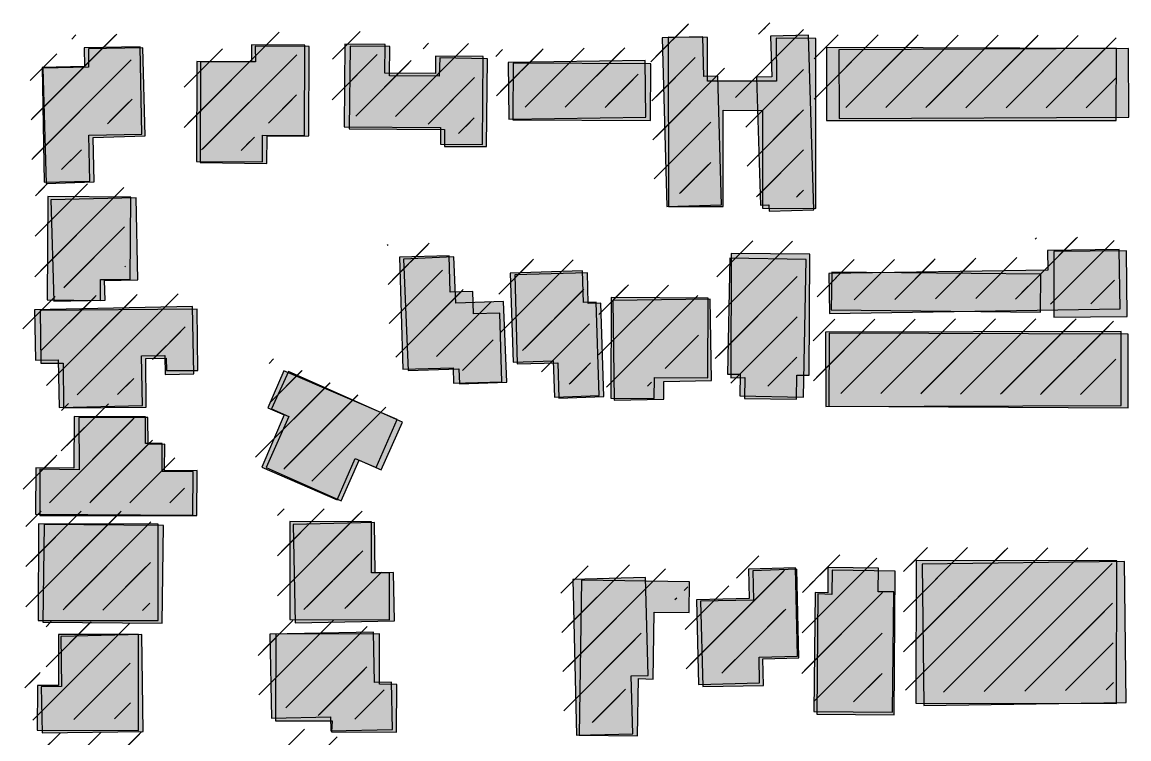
# Model space of a CAD drawing. Extents: x 6438959 to 7279357, y 1424492 to 2039161.
# Drawn here: x 6786032 to 6786651, y 1740022 to 1740422 of the extents above; entities that cross this region are included whole.
import ezdxf

# ---------------------------------------------------------------- set-up
doc = ezdxf.new("R2010")
doc.units = 21
doc.layers.add('BUILDINGS', color=9, linetype='Continuous')

msp = doc.modelspace()

# ---------------------------------------------------------------- hatches: boundary and pattern name
at = {"layer": 'BUILDINGS_HATCH'}
for points in [[(6786390.04, 1740413.54), (6786392.72, 1740319.37), (6786423.35, 1740320.24), (6786421.3, 1740392.17), (6786413.45, 1740391.96), (6786412.8, 1740414.2)], [(6786476.11, 1740413.27), (6786453.84, 1740413.45), (6786454.04, 1740389.42), (6786415.37, 1740389.46), (6786415.46, 1740413.86), (6786393.49, 1740414.04), (6786393.68, 1740319.37), (6786424.15, 1740319.26), (6786424.29, 1740373.15), (6786446.26, 1740372.97), (6786446.13, 1740318.35), (6786476.01, 1740318.23)], [(6786442.8, 1740391.58), (6786445.06, 1740320.12), (6786449.77, 1740320.27), (6786449.89, 1740316.7), (6786474.99, 1740317.49), (6786471.93, 1740415.2), (6786450.73, 1740414.55), (6786451.44, 1740391.87)], [(6786043.2, 1740397.12), (6786044.31, 1740332.97), (6786069.79, 1740333.43), (6786069.31, 1740359.25), (6786098.84, 1740359.74), (6786098, 1740408.64), (6786066.57, 1740408.09), (6786066.74, 1740397.53)], [(6786043.58, 1740396.61), (6786045.28, 1740332.18), (6786072.22, 1740333.13), (6786071.73, 1740357.88), (6786100.72, 1740358.85), (6786099.44, 1740407.99), (6786068.98, 1740407.38), (6786069.06, 1740397.19)], [(6786129.4, 1740344.45), (6786166.34, 1740344.31), (6786166.39, 1740359.17), (6786189.97, 1740359.07), (6786190.15, 1740409.5), (6786160.3, 1740409.62), (6786160.26, 1740400.23), (6786129.64, 1740400.34)], [(6786131.6, 1740343.81), (6786168.81, 1740343.38), (6786168.97, 1740358.68), (6786192.41, 1740358.87), (6786192.58, 1740408.76), (6786162.41, 1740408.87), (6786162.48, 1740400.14), (6786131.72, 1740400.25)], [(6786212.2, 1740363.91), (6786266.07, 1740363.52), (6786266, 1740354.12), (6786289.55, 1740353.91), (6786289.97, 1740403.22), (6786263.25, 1740403.4), (6786263.19, 1740393.68), (6786234.89, 1740393.88), (6786235.02, 1740409.91), (6786212.58, 1740410.09)], [(6786292.24, 1740401.93), (6786265.58, 1740402.44), (6786265.37, 1740392.24), (6786237.54, 1740392.38), (6786237.7, 1740408.76), (6786215.43, 1740408.94), (6786214.93, 1740362.7), (6786268.25, 1740362.41), (6786268.32, 1740352.94), (6786291.76, 1740352.77)], [(6786482.05, 1740367.43), (6786644.04, 1740367.31), (6786644.3, 1740407.73), (6786482.01, 1740408.22)], [(6786489.19, 1740368.55), (6786651.23, 1740369.33), (6786651.03, 1740407.6), (6786489.02, 1740406.82)], [(6786303.83, 1740399.84), (6786304.32, 1740368.16), (6786380.97, 1740369.26), (6786380.48, 1740400.98)], [(6786306.61, 1740399.5), (6786306.58, 1740367.82), (6786383.62, 1740367.36), (6786383.66, 1740399.03)], [(6786045.87, 1740267.04), (6786075.72, 1740266.81), (6786075.83, 1740278.54), (6786092.33, 1740278.42), (6786092.71, 1740324.55), (6786046.36, 1740324.94)], [(6786049.63, 1740266.31), (6786078.33, 1740266.91), (6786077.95, 1740277.83), (6786096.69, 1740278.34), (6786095.73, 1740324.22), (6786047.99, 1740323.1)], [(6786483.34, 1740281.73), (6786483.69, 1740259.49), (6786646.31, 1740262.06), (6786645.77, 1740295.26), (6786605.71, 1740294.64), (6786605.88, 1740283.68)], [(6786650.21, 1740257.76), (6786649.91, 1740294.53), (6786609.2, 1740294.2), (6786609.21, 1740257.42)], [(6786243.08, 1740290.9), (6786244.86, 1740228.36), (6786273.12, 1740229.14), (6786273.36, 1740220.55), (6786300.43, 1740221.32), (6786299.32, 1740259.61), (6786284.41, 1740259.2), (6786284.05, 1740271.72), (6786271.48, 1740271.36), (6786270.91, 1740291.68)], [(6786245.41, 1740289.76), (6786247.97, 1740227.51), (6786276.38, 1740228.47), (6786276.74, 1740220.1), (6786303.09, 1740221.05), (6786301.26, 1740266.18), (6786274.61, 1740265.24), (6786273.52, 1740291.08)], [(6786426.7, 1740225.59), (6786433.79, 1740225.43), (6786433.57, 1740213.38), (6786469.23, 1740212.69), (6786470.68, 1740289.67), (6786427.93, 1740290.49)], [(6786472.38, 1740224.98), (6786472.7, 1740292.71), (6786428.76, 1740293.08), (6786428.45, 1740223.53), (6786436.36, 1740223.59), (6786436.16, 1740211.94), (6786465.17, 1740211.45), (6786465.35, 1740224.93)], [(6786305.05, 1740281.94), (6786306.66, 1740232.29), (6786329.07, 1740233.02), (6786329.73, 1740212.67), (6786354.86, 1740213.5), (6786353.17, 1740265.84), (6786346.11, 1740265.64), (6786345.53, 1740283.26)], [(6786357.35, 1740213.12), (6786355.75, 1740265.17), (6786348.72, 1740265.11), (6786348.29, 1740282.23), (6786307.58, 1740281.16), (6786308.87, 1740231.29), (6786331.71, 1740231.84), (6786332.17, 1740212.18)], [(6786484.67, 1740261.5), (6786601.86, 1740260.27), (6786601.98, 1740281.39), (6786485.09, 1740282.62)], [(6786038.86, 1740261.45), (6786039.47, 1740233.27), (6786052.03, 1740233.55), (6786052.6, 1740206.94), (6786099.29, 1740207.94), (6786098.68, 1740235.72), (6786111.71, 1740236.01), (6786111.92, 1740225.42), (6786127.97, 1740225.77), (6786127.19, 1740263.3)], [(6786361.31, 1740212.06), (6786385.66, 1740211.93), (6786385.71, 1740223.65), (6786415.56, 1740223.53), (6786415.78, 1740268.1), (6786361.59, 1740268.35)], [(6786363.23, 1740210.98), (6786391.05, 1740211.57), (6786390.97, 1740221.4), (6786417.62, 1740221.98), (6786416.96, 1740267.5), (6786362.48, 1740266.68)], [(6786129.93, 1740261.87), (6786042.05, 1740261.15), (6786042.29, 1740231.65), (6786054.89, 1740231.76), (6786055.09, 1740206.63), (6786101.38, 1740207.01), (6786101.15, 1740234.32), (6786112.58, 1740234.41), (6786112.63, 1740227.5), (6786130.21, 1740227.64)], [(6786481.66, 1740207.51), (6786646.99, 1740207.92), (6786646.88, 1740249.39), (6786481.55, 1740248.98)], [(6786483.36, 1740207.59), (6786650.92, 1740206.78), (6786650.88, 1740247.93), (6786483.61, 1740248.38)], [(6786165.98, 1740173.42), (6786208.25, 1740155.31), (6786218.2, 1740178.33), (6786230.1, 1740173.26), (6786241.75, 1740200.23), (6786178.34, 1740227.38), (6786169.37, 1740206.62), (6786178.63, 1740202.69)], [(6786168.44, 1740173.34), (6786210.48, 1740154.75), (6786220.55, 1740177.4), (6786232.9, 1740172.04), (6786244.69, 1740198.72), (6786180.89, 1740226.96), (6786171.39, 1740206.13), (6786181.1, 1740201.84)], [(6786039.38, 1740147.3), (6786127.38, 1740146.75), (6786127.54, 1740171), (6786110.25, 1740171.11), (6786110.36, 1740186.73), (6786100.93, 1740186.8), (6786101.01, 1740201.66), (6786060.96, 1740201.91), (6786060.76, 1740172.96), (6786039.55, 1740173.12)], [(6786129.7, 1740146.44), (6786129.79, 1740171.56), (6786111.63, 1740171.41), (6786111.8, 1740186.34), (6786102.42, 1740186.27), (6786102.3, 1740201.2), (6786063.63, 1740201.24), (6786063.87, 1740172.11), (6786041.9, 1740172.3), (6786041.82, 1740146.45)], [(6786040.92, 1740087.78), (6786108.07, 1740087.67), (6786108.12, 1740141.64), (6786041.01, 1740141.74)], [(6786043.48, 1740086.74), (6786110.27, 1740086.2), (6786111, 1740140.82), (6786044.2, 1740141.37)], [(6786181.7, 1740088.28), (6786237.48, 1740088.19), (6786237.53, 1740114.37), (6786227.33, 1740114.39), (6786227.36, 1740142.98), (6786181.81, 1740143.04)], [(6786184.68, 1740086.44), (6786240.33, 1740087.63), (6786239.81, 1740114.57), (6786229.56, 1740114.48), (6786229.04, 1740142.52), (6786183.64, 1740141.42)], [(6786532.03, 1740041.59), (6786644.37, 1740041.42), (6786644.51, 1740121.2), (6786532.17, 1740121.37)], [(6786535.64, 1740119.18), (6786536.58, 1740040.17), (6786649.64, 1740041.83), (6786648.7, 1740120.83)], [(6786409.23, 1740099.35), (6786410.4, 1740051.99), (6786444.61, 1740052.85), (6786444.26, 1740067.34), (6786465.82, 1740067.88), (6786464.59, 1740117.14), (6786438.32, 1740116.49), (6786438.72, 1740100.07)], [(6786411.61, 1740098.5), (6786412.87, 1740050.81), (6786446.85, 1740051.45), (6786446.43, 1740066.38), (6786466.64, 1740066.91), (6786465.36, 1740116.42), (6786440.76, 1740115.49), (6786441.19, 1740099.1)], [(6786474.95, 1740036.86), (6786518.95, 1740036.42), (6786519.63, 1740103.72), (6786510.98, 1740103.79), (6786511.11, 1740117.08), (6786482.84, 1740117.36), (6786482.69, 1740103.27), (6786475.63, 1740103.36)], [(6786476.57, 1740035.31), (6786519.93, 1740034.94), (6786520.44, 1740115.41), (6786485.28, 1740115.85), (6786485.1, 1740102.38), (6786477.19, 1740102.68)], [(6786340, 1740110.69), (6786342.18, 1740023.54), (6786373.6, 1740024.34), (6786372.78, 1740056.74), (6786382.21, 1740056.96), (6786380.83, 1740111.72)], [(6786376.19, 1740023.2), (6786376.81, 1740055.25), (6786385.01, 1740054.95), (6786385.58, 1740092.46), (6786405.21, 1740092.25), (6786405.36, 1740109.37), (6786345.01, 1740110.33), (6786343.67, 1740023.66)], [(6786040.4, 1740026.35), (6786096.97, 1740026.3), (6786097.06, 1740079.86), (6786052.27, 1740079.93), (6786052.24, 1740051.39), (6786040.46, 1740051.4)], [(6786043.11, 1740024.84), (6786099.64, 1740025.67), (6786098.9, 1740079.91), (6786053.5, 1740078.81), (6786054.03, 1740050.78), (6786042.6, 1740050.69)], [(6786170.49, 1740080.14), (6786171.43, 1740033.21), (6786204.44, 1740033.88), (6786204.59, 1740026.05), (6786239.16, 1740026.74), (6786238.62, 1740053.35), (6786229.18, 1740053.16), (6786228.6, 1740081.3)], [(6786231.89, 1740080.27), (6786173.89, 1740080.16), (6786173.7, 1740031.73), (6786205.34, 1740031.63), (6786205.1, 1740025.44), (6786241.42, 1740025.37), (6786241.5, 1740051.95), (6786231.83, 1740052.24)]]:
    msp.add_hatch(color=251, dxfattribs=at).paths.add_polyline_path(points)
at = {"layer": 'BUILDINGS_SHADOW'}
h = msp.add_hatch(dxfattribs=at)
h.set_pattern_fill('ANSI31', scale=5)
h.paths.add_polyline_path([(6786383.1, 1740420.74), (6786385.77, 1740326.56), (6786416.41, 1740327.43), (6786414.35, 1740399.37), (6786406.51, 1740399.16), (6786405.85, 1740421.4)])
h = msp.add_hatch(dxfattribs=at)
h.set_pattern_fill('ANSI31', scale=5)
h.paths.add_polyline_path([(6786469.16, 1740420.46), (6786446.9, 1740420.65), (6786447.1, 1740396.62), (6786408.43, 1740396.66), (6786408.52, 1740421.06), (6786386.55, 1740421.24), (6786386.74, 1740326.57), (6786417.21, 1740326.46), (6786417.35, 1740380.35), (6786439.32, 1740380.17), (6786439.19, 1740325.55), (6786469.07, 1740325.43)])
h = msp.add_hatch(dxfattribs=at)
h.set_pattern_fill('ANSI31', scale=5)
h.paths.add_polyline_path([(6786435.86, 1740398.78), (6786438.12, 1740327.32), (6786442.83, 1740327.47), (6786442.95, 1740323.9), (6786468.05, 1740324.69), (6786464.99, 1740422.4), (6786443.79, 1740421.75), (6786444.5, 1740399.07)])
h = msp.add_hatch(dxfattribs=at)
h.set_pattern_fill('ANSI31', scale=5)
h.paths.add_polyline_path([(6786036.25, 1740404.32), (6786037.36, 1740340.17), (6786062.85, 1740340.63), (6786062.37, 1740366.44), (6786091.89, 1740366.94), (6786091.06, 1740415.84), (6786059.63, 1740415.29), (6786059.8, 1740404.73)])
h = msp.add_hatch(dxfattribs=at)
h.set_pattern_fill('ANSI31', scale=5)
h.paths.add_polyline_path([(6786036.64, 1740403.81), (6786038.34, 1740339.38), (6786065.28, 1740340.32), (6786064.78, 1740365.08), (6786093.78, 1740366.05), (6786092.5, 1740415.19), (6786062.04, 1740414.58), (6786062.12, 1740404.38)])
h = msp.add_hatch(dxfattribs=at)
h.set_pattern_fill('ANSI31', scale=5)
h.paths.add_polyline_path([(6786122.46, 1740351.64), (6786159.4, 1740351.51), (6786159.45, 1740366.37), (6786183.03, 1740366.27), (6786183.2, 1740416.7), (6786153.35, 1740416.82), (6786153.31, 1740407.43), (6786122.7, 1740407.54)])
h = msp.add_hatch(dxfattribs=at)
h.set_pattern_fill('ANSI31', scale=5)
h.paths.add_polyline_path([(6786124.66, 1740351.01), (6786161.86, 1740350.58), (6786162.03, 1740365.88), (6786185.47, 1740366.07), (6786185.64, 1740415.96), (6786155.47, 1740416.07), (6786155.54, 1740407.33), (6786124.78, 1740407.45)])
h = msp.add_hatch(dxfattribs=at)
h.set_pattern_fill('ANSI31', scale=5)
h.paths.add_polyline_path([(6786205.26, 1740371.11), (6786259.13, 1740370.71), (6786259.06, 1740361.32), (6786282.61, 1740361.11), (6786283.03, 1740410.42), (6786256.31, 1740410.6), (6786256.25, 1740400.88), (6786227.95, 1740401.08), (6786228.08, 1740417.1), (6786205.64, 1740417.28)])
h = msp.add_hatch(dxfattribs=at)
h.set_pattern_fill('ANSI31', scale=5)
h.paths.add_polyline_path([(6786285.3, 1740409.13), (6786258.63, 1740409.64), (6786258.43, 1740399.44), (6786230.6, 1740399.57), (6786230.75, 1740415.96), (6786208.49, 1740416.14), (6786207.99, 1740369.89), (6786261.31, 1740369.6), (6786261.38, 1740360.14), (6786284.82, 1740359.96)])
h = msp.add_hatch(dxfattribs=at)
h.set_pattern_fill('ANSI31', scale=5)
h.paths.add_polyline_path([(6786475.11, 1740374.63), (6786637.1, 1740374.51), (6786637.35, 1740414.93), (6786475.06, 1740415.41)])
h = msp.add_hatch(dxfattribs=at)
h.set_pattern_fill('ANSI31', scale=5)
h.paths.add_polyline_path([(6786482.24, 1740375.75), (6786644.29, 1740376.53), (6786644.09, 1740414.8), (6786482.08, 1740414.02)])
h = msp.add_hatch(dxfattribs=at)
h.set_pattern_fill('ANSI31', scale=5)
h.paths.add_polyline_path([(6786296.88, 1740407.04), (6786297.38, 1740375.36), (6786374.03, 1740376.46), (6786373.53, 1740408.17)])
h = msp.add_hatch(dxfattribs=at)
h.set_pattern_fill('ANSI31', scale=5)
h.paths.add_polyline_path([(6786299.67, 1740406.69), (6786299.64, 1740375.02), (6786376.68, 1740374.55), (6786376.71, 1740406.23)])
h = msp.add_hatch(dxfattribs=at)
h.set_pattern_fill('ANSI31', scale=5)
h.paths.add_polyline_path([(6786038.93, 1740274.24), (6786068.78, 1740274.01), (6786068.89, 1740285.74), (6786085.38, 1740285.62), (6786085.77, 1740331.75), (6786039.42, 1740332.14)])
h = msp.add_hatch(dxfattribs=at)
h.set_pattern_fill('ANSI31', scale=5)
h.paths.add_polyline_path([(6786042.69, 1740273.5), (6786071.39, 1740274.1), (6786071.01, 1740285.02), (6786089.75, 1740285.54), (6786088.79, 1740331.41), (6786041.05, 1740330.29)])
h = msp.add_hatch(dxfattribs=at)
h.set_pattern_fill('ANSI31', scale=5)
h.paths.add_polyline_path([(6786465.44, 1740232.18), (6786465.76, 1740299.91), (6786421.82, 1740300.28), (6786421.51, 1740230.73), (6786429.42, 1740230.79), (6786429.22, 1740219.14), (6786458.22, 1740218.65), (6786458.41, 1740232.12)])
h = msp.add_hatch(dxfattribs=at)
h.set_pattern_fill('ANSI31', scale=5)
h.paths.add_polyline_path([(6786476.4, 1740288.93), (6786476.75, 1740266.68), (6786639.37, 1740269.26), (6786638.83, 1740302.46), (6786598.77, 1740301.84), (6786598.94, 1740290.88)])
h = msp.add_hatch(dxfattribs=at)
h.set_pattern_fill('ANSI31', scale=5)
h.paths.add_polyline_path([(6786643.27, 1740264.95), (6786642.97, 1740301.73), (6786602.25, 1740301.39), (6786602.26, 1740264.62)])
h = msp.add_hatch(dxfattribs=at)
h.set_pattern_fill('ANSI31', scale=5)
h.paths.add_polyline_path([(6786236.14, 1740298.1), (6786237.91, 1740235.56), (6786266.18, 1740236.34), (6786266.42, 1740227.75), (6786293.48, 1740228.51), (6786292.38, 1740266.81), (6786277.47, 1740266.4), (6786277.11, 1740278.92), (6786264.54, 1740278.56), (6786263.97, 1740298.88)])
h = msp.add_hatch(dxfattribs=at)
h.set_pattern_fill('ANSI31', scale=5)
h.paths.add_polyline_path([(6786238.47, 1740296.96), (6786241.03, 1740234.71), (6786269.43, 1740235.67), (6786269.8, 1740227.3), (6786296.15, 1740228.24), (6786294.32, 1740273.38), (6786267.67, 1740272.43), (6786266.58, 1740298.28)])
h = msp.add_hatch(dxfattribs=at)
h.set_pattern_fill('ANSI31', scale=5)
h.paths.add_polyline_path([(6786419.76, 1740232.79), (6786426.85, 1740232.63), (6786426.63, 1740220.58), (6786462.29, 1740219.88), (6786463.73, 1740296.87), (6786420.99, 1740297.69)])
h = msp.add_hatch(dxfattribs=at)
h.set_pattern_fill('ANSI31', scale=5)
h.paths.add_polyline_path([(6786298.11, 1740289.14), (6786299.72, 1740239.49), (6786322.12, 1740240.22), (6786322.79, 1740219.87), (6786347.92, 1740220.69), (6786346.23, 1740273.04), (6786339.17, 1740272.84), (6786338.59, 1740290.46)])
h = msp.add_hatch(dxfattribs=at)
h.set_pattern_fill('ANSI31', scale=5)
h.paths.add_polyline_path([(6786350.41, 1740220.31), (6786348.81, 1740272.37), (6786341.78, 1740272.31), (6786341.35, 1740289.42), (6786300.64, 1740288.36), (6786301.93, 1740238.49), (6786324.77, 1740239.04), (6786325.23, 1740219.38)])
h = msp.add_hatch(dxfattribs=at)
h.set_pattern_fill('ANSI31', scale=5)
h.paths.add_polyline_path([(6786477.73, 1740268.69), (6786594.92, 1740267.47), (6786595.04, 1740288.59), (6786478.15, 1740289.82)])
h = msp.add_hatch(dxfattribs=at)
h.set_pattern_fill('ANSI31', scale=5)
h.paths.add_polyline_path([(6786354.37, 1740219.25), (6786378.72, 1740219.13), (6786378.77, 1740230.85), (6786408.62, 1740230.73), (6786408.84, 1740275.3), (6786354.64, 1740275.55)])
h = msp.add_hatch(dxfattribs=at)
h.set_pattern_fill('ANSI31', scale=5)
h.paths.add_polyline_path([(6786031.92, 1740268.65), (6786032.53, 1740240.47), (6786045.09, 1740240.75), (6786045.66, 1740214.14), (6786092.35, 1740215.14), (6786091.74, 1740242.92), (6786104.77, 1740243.21), (6786104.98, 1740232.61), (6786121.03, 1740232.96), (6786120.25, 1740270.5)])
h = msp.add_hatch(dxfattribs=at)
h.set_pattern_fill('ANSI31', scale=5)
h.paths.add_polyline_path([(6786122.99, 1740269.06), (6786035.11, 1740268.35), (6786035.35, 1740238.85), (6786047.95, 1740238.96), (6786048.15, 1740213.83), (6786094.43, 1740214.21), (6786094.21, 1740241.52), (6786105.63, 1740241.61), (6786105.69, 1740234.7), (6786123.27, 1740234.84)])
h = msp.add_hatch(dxfattribs=at)
h.set_pattern_fill('ANSI31', scale=5)
h.paths.add_polyline_path([(6786356.29, 1740218.18), (6786384.11, 1740218.77), (6786384.03, 1740228.6), (6786410.68, 1740229.18), (6786410.02, 1740274.69), (6786355.54, 1740273.88)])
h = msp.add_hatch(dxfattribs=at)
h.set_pattern_fill('ANSI31', scale=5)
h.paths.add_polyline_path([(6786474.72, 1740214.71), (6786640.05, 1740215.12), (6786639.94, 1740256.59), (6786474.61, 1740256.18)])
h = msp.add_hatch(dxfattribs=at)
h.set_pattern_fill('ANSI31', scale=5)
h.paths.add_polyline_path([(6786476.42, 1740214.79), (6786643.98, 1740213.98), (6786643.94, 1740255.13), (6786476.67, 1740255.58)])
h = msp.add_hatch(dxfattribs=at)
h.set_pattern_fill('ANSI31', scale=5)
h.paths.add_polyline_path([(6786159.04, 1740180.62), (6786201.31, 1740162.51), (6786211.26, 1740185.53), (6786223.16, 1740180.46), (6786234.81, 1740207.42), (6786171.4, 1740234.58), (6786162.43, 1740213.82), (6786171.69, 1740209.89)])
h = msp.add_hatch(dxfattribs=at)
h.set_pattern_fill('ANSI31', scale=5)
h.paths.add_polyline_path([(6786161.5, 1740180.53), (6786203.54, 1740161.94), (6786213.61, 1740184.6), (6786225.96, 1740179.24), (6786237.75, 1740205.92), (6786173.95, 1740234.16), (6786164.45, 1740213.33), (6786174.16, 1740209.04)])
h = msp.add_hatch(dxfattribs=at)
h.set_pattern_fill('ANSI31', scale=5)
h.paths.add_polyline_path([(6786032.44, 1740154.5), (6786120.44, 1740153.94), (6786120.6, 1740178.2), (6786103.31, 1740178.31), (6786103.42, 1740193.93), (6786093.98, 1740194), (6786094.07, 1740208.86), (6786054.02, 1740209.11), (6786053.82, 1740180.16), (6786032.61, 1740180.32)])
h = msp.add_hatch(dxfattribs=at)
h.set_pattern_fill('ANSI31', scale=5)
h.paths.add_polyline_path([(6786122.76, 1740153.64), (6786122.85, 1740178.76), (6786104.69, 1740178.61), (6786104.86, 1740193.54), (6786095.48, 1740193.47), (6786095.36, 1740208.39), (6786056.69, 1740208.44), (6786056.93, 1740179.31), (6786034.96, 1740179.5), (6786034.88, 1740153.64)])
h = msp.add_hatch(dxfattribs=at)
h.set_pattern_fill('ANSI31', scale=5)
h.paths.add_polyline_path([(6786033.98, 1740094.98), (6786101.12, 1740094.87), (6786101.18, 1740148.83), (6786034.07, 1740148.94)])
h = msp.add_hatch(dxfattribs=at)
h.set_pattern_fill('ANSI31', scale=5)
h.paths.add_polyline_path([(6786036.54, 1740093.94), (6786103.33, 1740093.4), (6786104.06, 1740148.02), (6786037.26, 1740148.57)])
h = msp.add_hatch(dxfattribs=at)
h.set_pattern_fill('ANSI31', scale=5)
h.paths.add_polyline_path([(6786174.76, 1740095.47), (6786230.54, 1740095.38), (6786230.59, 1740121.57), (6786220.39, 1740121.59), (6786220.42, 1740150.17), (6786174.87, 1740150.24)])
h = msp.add_hatch(dxfattribs=at)
h.set_pattern_fill('ANSI31', scale=5)
h.paths.add_polyline_path([(6786177.74, 1740093.64), (6786233.38, 1740094.82), (6786232.87, 1740121.77), (6786222.62, 1740121.68), (6786222.1, 1740149.72), (6786176.7, 1740148.62)])
h = msp.add_hatch(dxfattribs=at)
h.set_pattern_fill('ANSI31', scale=5)
h.paths.add_polyline_path([(6786525.09, 1740048.79), (6786637.43, 1740048.62), (6786637.57, 1740128.4), (6786525.22, 1740128.57)])
h = msp.add_hatch(dxfattribs=at)
h.set_pattern_fill('ANSI31', scale=5)
h.paths.add_polyline_path([(6786528.7, 1740126.38), (6786529.64, 1740047.37), (6786642.7, 1740049.02), (6786641.76, 1740128.03)])
h = msp.add_hatch(dxfattribs=at)
h.set_pattern_fill('ANSI31', scale=5)
h.paths.add_polyline_path([(6786402.28, 1740106.55), (6786403.46, 1740059.19), (6786437.67, 1740060.05), (6786437.32, 1740074.54), (6786458.87, 1740075.08), (6786457.65, 1740124.34), (6786431.38, 1740123.68), (6786431.78, 1740107.27)])
h = msp.add_hatch(dxfattribs=at)
h.set_pattern_fill('ANSI31', scale=5)
h.paths.add_polyline_path([(6786404.66, 1740105.7), (6786405.93, 1740058.01), (6786439.91, 1740058.65), (6786439.49, 1740073.57), (6786459.7, 1740074.1), (6786458.42, 1740123.61), (6786433.82, 1740122.68), (6786434.25, 1740106.3)])
h = msp.add_hatch(dxfattribs=at)
h.set_pattern_fill('ANSI31', scale=5)
h.paths.add_polyline_path([(6786468, 1740044.06), (6786512.01, 1740043.62), (6786512.69, 1740110.91), (6786504.04, 1740110.99), (6786504.17, 1740124.28), (6786475.9, 1740124.56), (6786475.75, 1740110.47), (6786468.69, 1740110.55)])
h = msp.add_hatch(dxfattribs=at)
h.set_pattern_fill('ANSI31', scale=5)
h.paths.add_polyline_path([(6786469.63, 1740042.51), (6786512.99, 1740042.13), (6786513.5, 1740122.61), (6786478.34, 1740123.05), (6786478.16, 1740109.58), (6786470.25, 1740109.87)])
h = msp.add_hatch(dxfattribs=at)
h.set_pattern_fill('ANSI31', scale=5)
h.paths.add_polyline_path([(6786333.06, 1740117.89), (6786335.24, 1740030.74), (6786366.66, 1740031.54), (6786365.84, 1740063.94), (6786375.27, 1740064.16), (6786373.88, 1740118.92)])
h = msp.add_hatch(dxfattribs=at)
h.set_pattern_fill('ANSI31', scale=5)
h.paths.add_polyline_path([(6786369.25, 1740030.4), (6786369.87, 1740062.44), (6786378.07, 1740062.15), (6786378.64, 1740099.66), (6786398.27, 1740099.45), (6786398.42, 1740116.57), (6786338.07, 1740117.53), (6786336.73, 1740030.86)])
h = msp.add_hatch(dxfattribs=at)
h.set_pattern_fill('ANSI31', scale=5)
h.paths.add_polyline_path([(6786033.46, 1740033.54), (6786090.03, 1740033.5), (6786090.11, 1740087.06), (6786045.32, 1740087.13), (6786045.29, 1740058.58), (6786033.52, 1740058.6)])
h = msp.add_hatch(dxfattribs=at)
h.set_pattern_fill('ANSI31', scale=5)
h.paths.add_polyline_path([(6786036.17, 1740032.04), (6786092.7, 1740032.86), (6786091.96, 1740087.11), (6786046.56, 1740086.01), (6786047.09, 1740057.98), (6786035.66, 1740057.89)])
h = msp.add_hatch(dxfattribs=at)
h.set_pattern_fill('ANSI31', scale=5)
h.paths.add_polyline_path([(6786163.55, 1740087.33), (6786164.49, 1740040.41), (6786197.5, 1740041.08), (6786197.65, 1740033.25), (6786232.21, 1740033.93), (6786231.67, 1740060.55), (6786222.24, 1740060.36), (6786221.66, 1740088.5)])
h = msp.add_hatch(dxfattribs=at)
h.set_pattern_fill('ANSI31', scale=5)
h.paths.add_polyline_path([(6786224.95, 1740087.47), (6786166.95, 1740087.36), (6786166.76, 1740038.93), (6786198.4, 1740038.83), (6786198.16, 1740032.64), (6786234.48, 1740032.57), (6786234.56, 1740059.15), (6786224.89, 1740059.44)])
h = msp.add_hatch(dxfattribs=at)
h.set_pattern_fill('ANSI31', scale=5)
h.paths.add_polyline_path([(6786033.49, 1739997.02), (6786034.03, 1739970.41), (6786071.73, 1739971.19), (6786071.43, 1739986.05), (6786084, 1739986.29), (6786083.69, 1740001.95), (6786098.98, 1740002.26), (6786098.5, 1740025.7), (6786042.38, 1740024.59), (6786042.93, 1739997.21)])
h = msp.add_hatch(dxfattribs=at)
h.set_pattern_fill('ANSI31', scale=5)
h.paths.add_polyline_path([(6786071.82, 1739970.43), (6786071.92, 1739994.1), (6786103.27, 1739993.99), (6786103.61, 1740024.21), (6786045.31, 1740024.83), (6786045.25, 1739996.43), (6786036.46, 1739996.72), (6786036.37, 1739970.87)])
h = msp.add_hatch(dxfattribs=at)
h.set_pattern_fill('ANSI31', scale=5)
h.paths.add_polyline_path([(6786160.72, 1740004.22), (6786161, 1739983.9), (6786170.78, 1739984.02), (6786170.98, 1739970.73), (6786231.47, 1739971.59), (6786231.09, 1739999.33), (6786206.37, 1739998.98), (6786205.96, 1740027.13), (6786170.61, 1740026.66), (6786170.94, 1740004.37)])
h = msp.add_hatch(dxfattribs=at)
h.set_pattern_fill('ANSI31', scale=5)
h.paths.add_polyline_path([(6786234.11, 1739970.66), (6786233.59, 1739997.97), (6786208.69, 1739997.77), (6786208.17, 1740026.53), (6786172.14, 1740025.87), (6786172.61, 1740004.39), (6786162.36, 1740004.3), (6786162.54, 1739982.46), (6786177.18, 1739982.58), (6786177.29, 1739969.47)])

# ---------------------------------------------------------------- linework, layer by layer
at = {"layer": 'BUILDINGS'}
for points in [[(6786390.04, 1740413.54), (6786392.72, 1740319.37), (6786423.35, 1740320.24), (6786421.3, 1740392.17), (6786413.45, 1740391.96), (6786412.8, 1740414.2), (6786390.04, 1740413.54)], [(6786476.11, 1740413.27), (6786453.84, 1740413.45), (6786454.04, 1740389.42), (6786415.37, 1740389.46), (6786415.46, 1740413.86), (6786393.49, 1740414.04), (6786393.68, 1740319.37), (6786424.15, 1740319.26), (6786424.29, 1740373.15), (6786446.26, 1740372.97), (6786446.13, 1740318.35), (6786476.01, 1740318.23), (6786476.11, 1740413.27)], [(6786442.8, 1740391.58), (6786445.06, 1740320.12), (6786449.77, 1740320.27), (6786449.89, 1740316.7), (6786474.99, 1740317.49), (6786471.93, 1740415.2), (6786450.73, 1740414.55), (6786451.44, 1740391.87), (6786442.8, 1740391.58)], [(6786043.2, 1740397.12), (6786044.31, 1740332.97), (6786069.79, 1740333.43), (6786069.31, 1740359.25), (6786098.84, 1740359.74), (6786098, 1740408.64), (6786066.57, 1740408.09), (6786066.74, 1740397.53), (6786043.2, 1740397.12)], [(6786043.58, 1740396.61), (6786045.28, 1740332.18), (6786072.22, 1740333.13), (6786071.73, 1740357.88), (6786100.72, 1740358.85), (6786099.44, 1740407.99), (6786068.98, 1740407.38), (6786069.06, 1740397.19), (6786043.58, 1740396.61)], [(6786129.4, 1740344.45), (6786166.34, 1740344.31), (6786166.39, 1740359.17), (6786189.97, 1740359.07), (6786190.15, 1740409.5), (6786160.3, 1740409.62), (6786160.26, 1740400.23), (6786129.64, 1740400.34), (6786129.4, 1740344.45)], [(6786131.6, 1740343.81), (6786168.81, 1740343.38), (6786168.97, 1740358.68), (6786192.41, 1740358.87), (6786192.58, 1740408.76), (6786162.41, 1740408.87), (6786162.48, 1740400.14), (6786131.72, 1740400.25), (6786131.6, 1740343.81)], [(6786212.2, 1740363.91), (6786266.07, 1740363.52), (6786266, 1740354.12), (6786289.55, 1740353.91), (6786289.97, 1740403.22), (6786263.25, 1740403.4), (6786263.19, 1740393.68), (6786234.89, 1740393.88), (6786235.02, 1740409.91), (6786212.58, 1740410.09), (6786212.2, 1740363.91)], [(6786292.24, 1740401.93), (6786265.58, 1740402.44), (6786265.37, 1740392.24), (6786237.54, 1740392.38), (6786237.7, 1740408.76), (6786215.43, 1740408.94), (6786214.93, 1740362.7), (6786268.25, 1740362.41), (6786268.32, 1740352.94), (6786291.76, 1740352.77), (6786292.24, 1740401.93)], [(6786482.05, 1740367.43), (6786644.04, 1740367.31), (6786644.3, 1740407.73), (6786482.01, 1740408.22), (6786482.05, 1740367.43)], [(6786489.19, 1740368.55), (6786651.23, 1740369.33), (6786651.03, 1740407.6), (6786489.02, 1740406.82), (6786489.19, 1740368.55)], [(6786303.83, 1740399.84), (6786304.32, 1740368.16), (6786380.97, 1740369.26), (6786380.48, 1740400.98), (6786303.83, 1740399.84)], [(6786306.61, 1740399.5), (6786306.58, 1740367.82), (6786383.62, 1740367.36), (6786383.66, 1740399.03), (6786306.61, 1740399.5)], [(6786045.87, 1740267.04), (6786075.72, 1740266.81), (6786075.83, 1740278.54), (6786092.33, 1740278.42), (6786092.71, 1740324.55), (6786046.36, 1740324.94), (6786045.87, 1740267.04)], [(6786049.63, 1740266.31), (6786078.33, 1740266.91), (6786077.95, 1740277.83), (6786096.69, 1740278.34), (6786095.73, 1740324.22), (6786047.99, 1740323.1), (6786049.63, 1740266.31)], [(6786483.34, 1740281.73), (6786483.69, 1740259.49), (6786646.31, 1740262.06), (6786645.77, 1740295.26), (6786605.71, 1740294.64), (6786605.88, 1740283.68), (6786483.34, 1740281.73)], [(6786650.21, 1740257.76), (6786649.91, 1740294.53), (6786609.2, 1740294.2), (6786609.21, 1740257.42), (6786650.21, 1740257.76)], [(6786243.08, 1740290.9), (6786244.86, 1740228.36), (6786273.12, 1740229.14), (6786273.36, 1740220.55), (6786300.43, 1740221.32), (6786299.32, 1740259.61), (6786284.41, 1740259.2), (6786284.05, 1740271.72), (6786271.48, 1740271.36), (6786270.91, 1740291.68), (6786243.08, 1740290.9)], [(6786245.41, 1740289.76), (6786247.97, 1740227.51), (6786276.38, 1740228.47), (6786276.74, 1740220.1), (6786303.09, 1740221.05), (6786301.26, 1740266.18), (6786274.61, 1740265.24), (6786273.52, 1740291.08), (6786245.41, 1740289.76)], [(6786426.7, 1740225.59), (6786433.79, 1740225.43), (6786433.57, 1740213.38), (6786469.23, 1740212.69), (6786470.68, 1740289.67), (6786427.93, 1740290.49), (6786426.7, 1740225.59)], [(6786472.38, 1740224.98), (6786472.7, 1740292.71), (6786428.76, 1740293.08), (6786428.45, 1740223.53), (6786436.36, 1740223.59), (6786436.16, 1740211.94), (6786465.17, 1740211.45), (6786465.35, 1740224.93), (6786472.38, 1740224.98)], [(6786305.05, 1740281.94), (6786306.66, 1740232.29), (6786329.07, 1740233.02), (6786329.73, 1740212.67), (6786354.86, 1740213.5), (6786353.17, 1740265.84), (6786346.11, 1740265.64), (6786345.53, 1740283.26), (6786305.05, 1740281.94)], [(6786357.35, 1740213.12), (6786355.75, 1740265.17), (6786348.72, 1740265.11), (6786348.29, 1740282.23), (6786307.58, 1740281.16), (6786308.87, 1740231.29), (6786331.71, 1740231.84), (6786332.17, 1740212.18), (6786357.35, 1740213.12)], [(6786484.67, 1740261.5), (6786601.86, 1740260.27), (6786601.98, 1740281.39), (6786485.09, 1740282.62), (6786484.67, 1740261.5)], [(6786038.86, 1740261.45), (6786039.47, 1740233.27), (6786052.03, 1740233.55), (6786052.6, 1740206.94), (6786099.29, 1740207.94), (6786098.68, 1740235.72), (6786111.71, 1740236.01), (6786111.92, 1740225.42), (6786127.97, 1740225.77), (6786127.19, 1740263.3), (6786038.86, 1740261.45)], [(6786361.31, 1740212.06), (6786385.66, 1740211.93), (6786385.71, 1740223.65), (6786415.56, 1740223.53), (6786415.78, 1740268.1), (6786361.59, 1740268.35), (6786361.31, 1740212.06)], [(6786363.23, 1740210.98), (6786391.05, 1740211.57), (6786390.97, 1740221.4), (6786417.62, 1740221.98), (6786416.96, 1740267.5), (6786362.48, 1740266.68), (6786363.23, 1740210.98)], [(6786129.93, 1740261.87), (6786042.05, 1740261.15), (6786042.29, 1740231.65), (6786054.89, 1740231.76), (6786055.09, 1740206.63), (6786101.38, 1740207.01), (6786101.15, 1740234.32), (6786112.58, 1740234.41), (6786112.63, 1740227.5), (6786130.21, 1740227.64), (6786129.93, 1740261.87)], [(6786481.66, 1740207.51), (6786646.99, 1740207.92), (6786646.88, 1740249.39), (6786481.55, 1740248.98), (6786481.66, 1740207.51)], [(6786483.36, 1740207.59), (6786650.92, 1740206.78), (6786650.88, 1740247.93), (6786483.61, 1740248.38), (6786483.36, 1740207.59)], [(6786165.98, 1740173.42), (6786208.25, 1740155.31), (6786218.2, 1740178.33), (6786230.1, 1740173.26), (6786241.75, 1740200.23), (6786178.34, 1740227.38), (6786169.37, 1740206.62), (6786178.63, 1740202.69), (6786165.98, 1740173.42)], [(6786168.44, 1740173.34), (6786210.48, 1740154.75), (6786220.55, 1740177.4), (6786232.9, 1740172.04), (6786244.69, 1740198.72), (6786180.89, 1740226.96), (6786171.39, 1740206.13), (6786181.1, 1740201.84), (6786168.44, 1740173.34)], [(6786039.38, 1740147.3), (6786127.38, 1740146.75), (6786127.54, 1740171), (6786110.25, 1740171.11), (6786110.36, 1740186.73), (6786100.93, 1740186.8), (6786101.01, 1740201.66), (6786060.96, 1740201.91), (6786060.76, 1740172.96), (6786039.55, 1740173.12), (6786039.38, 1740147.3)], [(6786129.7, 1740146.44), (6786129.79, 1740171.56), (6786111.63, 1740171.41), (6786111.8, 1740186.34), (6786102.42, 1740186.27), (6786102.3, 1740201.2), (6786063.63, 1740201.24), (6786063.87, 1740172.11), (6786041.9, 1740172.3), (6786041.82, 1740146.45), (6786129.7, 1740146.44)], [(6786040.92, 1740087.78), (6786108.07, 1740087.67), (6786108.12, 1740141.64), (6786041.01, 1740141.74), (6786040.92, 1740087.78)], [(6786043.48, 1740086.74), (6786110.27, 1740086.2), (6786111, 1740140.82), (6786044.2, 1740141.37), (6786043.48, 1740086.74)], [(6786181.7, 1740088.28), (6786237.48, 1740088.19), (6786237.53, 1740114.37), (6786227.33, 1740114.39), (6786227.36, 1740142.98), (6786181.81, 1740143.04), (6786181.7, 1740088.28)], [(6786184.68, 1740086.44), (6786240.33, 1740087.63), (6786239.81, 1740114.57), (6786229.56, 1740114.48), (6786229.04, 1740142.52), (6786183.64, 1740141.42), (6786184.68, 1740086.44)], [(6786532.03, 1740041.59), (6786644.37, 1740041.42), (6786644.51, 1740121.2), (6786532.17, 1740121.37), (6786532.03, 1740041.59)], [(6786535.64, 1740119.18), (6786536.58, 1740040.17), (6786649.64, 1740041.83), (6786648.7, 1740120.83), (6786535.64, 1740119.18)], [(6786409.23, 1740099.35), (6786410.4, 1740051.99), (6786444.61, 1740052.85), (6786444.26, 1740067.34), (6786465.82, 1740067.88), (6786464.59, 1740117.14), (6786438.32, 1740116.49), (6786438.72, 1740100.07), (6786409.23, 1740099.35)], [(6786411.61, 1740098.5), (6786412.87, 1740050.81), (6786446.85, 1740051.45), (6786446.43, 1740066.38), (6786466.64, 1740066.91), (6786465.36, 1740116.42), (6786440.76, 1740115.49), (6786441.19, 1740099.1), (6786411.61, 1740098.5)], [(6786474.95, 1740036.86), (6786518.95, 1740036.42), (6786519.63, 1740103.72), (6786510.98, 1740103.79), (6786511.11, 1740117.08), (6786482.84, 1740117.36), (6786482.69, 1740103.27), (6786475.63, 1740103.36), (6786474.95, 1740036.86)], [(6786476.57, 1740035.31), (6786519.93, 1740034.94), (6786520.44, 1740115.41), (6786485.28, 1740115.85), (6786485.1, 1740102.38), (6786477.19, 1740102.68), (6786476.57, 1740035.31)], [(6786340, 1740110.69), (6786342.18, 1740023.54), (6786373.6, 1740024.34), (6786372.78, 1740056.74), (6786382.21, 1740056.96), (6786380.83, 1740111.72), (6786340, 1740110.69)], [(6786376.19, 1740023.2), (6786376.81, 1740055.25), (6786385.01, 1740054.95), (6786385.58, 1740092.46), (6786405.21, 1740092.25), (6786405.36, 1740109.37), (6786345.01, 1740110.33), (6786343.67, 1740023.66), (6786376.19, 1740023.2)], [(6786040.4, 1740026.35), (6786096.97, 1740026.3), (6786097.06, 1740079.86), (6786052.27, 1740079.93), (6786052.24, 1740051.39), (6786040.46, 1740051.4), (6786040.4, 1740026.35)], [(6786043.11, 1740024.84), (6786099.64, 1740025.67), (6786098.9, 1740079.91), (6786053.5, 1740078.81), (6786054.03, 1740050.78), (6786042.6, 1740050.69), (6786043.11, 1740024.84)], [(6786170.49, 1740080.14), (6786171.43, 1740033.21), (6786204.44, 1740033.88), (6786204.59, 1740026.05), (6786239.16, 1740026.74), (6786238.62, 1740053.35), (6786229.18, 1740053.16), (6786228.6, 1740081.3), (6786170.49, 1740080.14)], [(6786231.89, 1740080.27), (6786173.89, 1740080.16), (6786173.7, 1740031.73), (6786205.34, 1740031.63), (6786205.1, 1740025.44), (6786241.42, 1740025.37), (6786241.5, 1740051.95), (6786231.83, 1740052.24), (6786231.89, 1740080.27)]]:
    msp.add_lwpolyline(points, close=True, dxfattribs=at)

doc.saveas('drawing.dxf')
